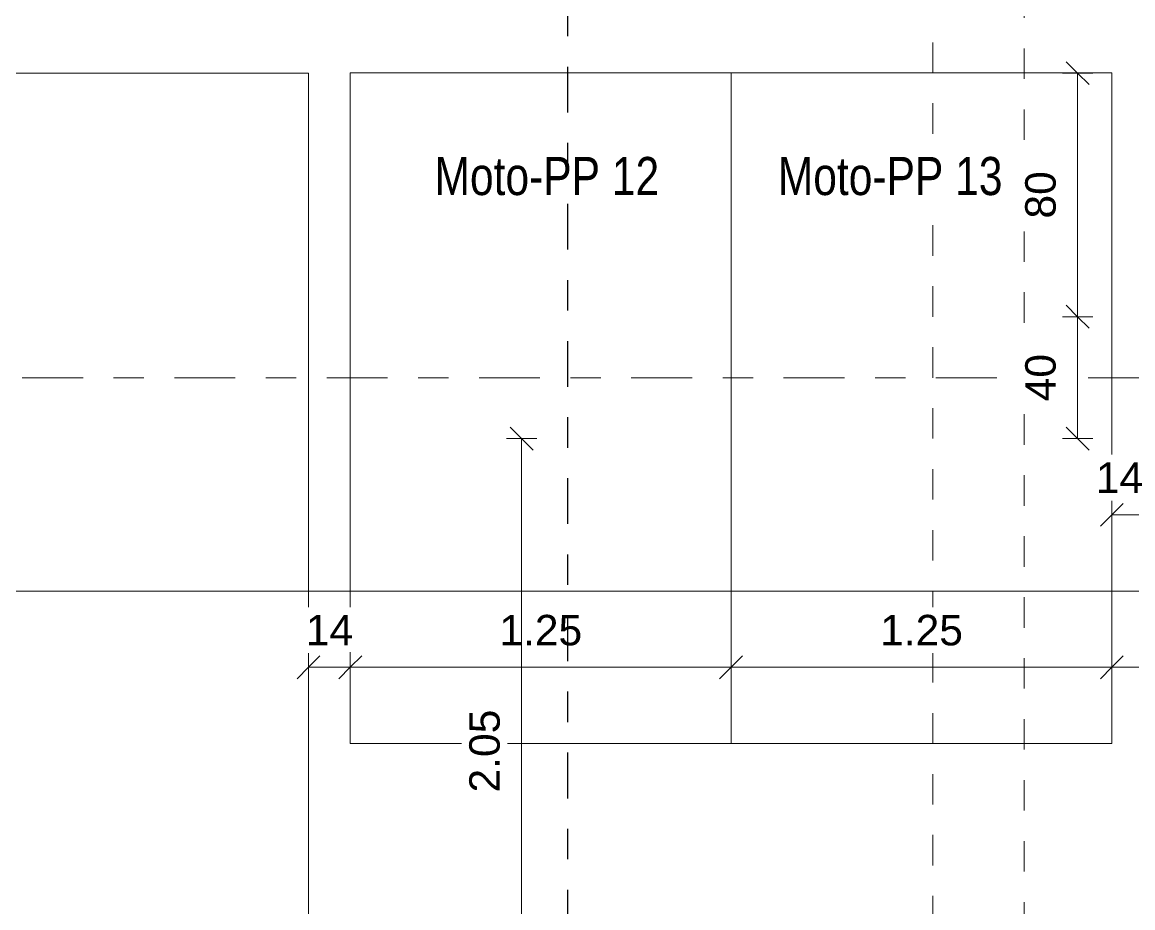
# Model space of a CAD drawing. Header units: metres. Extents: x -35.6 to 33, y -21.5 to 5.9.
# Drawn here: x -18.988 to -15.342, y -15.172 to -12.267 of the extents above; entities that cross this region are included whole.
import ezdxf

# ---------------------------------------------------------------- set-up
doc = ezdxf.new("R2010")
doc.units = ezdxf.units.M
for name, pattern in [('_Rasterlinie_', [0.375, 0.2, -0.05, 0.075, -0.05]), ('_Schnittlinie_', [0.3, 0.15, -0.05, 0.05, -0.05]), ('_Verdeckte Linien_', [0.15, 0.1, -0.05]), ('Strichpunkt - Weit', [0.5, 0.2, -0.15, 0, -0.15])]:
    doc.linetypes.add(name, pattern=pattern)
for name, color, linetype, lineweight in [('A-____-____-DIMS', 7, 'Continuous', 5), ('A-____-____-DIMS-50', 7, 'Continuous', 5), ('A-DETL-____-HDLN', 7, '_Verdeckte Linien_', 9), ('C-PRKG-____-IDEN', 7, 'Continuous', 5), ('C-PRKG-____-OTLN', 7, 'Continuous', 9), ('S-GRID-____-OTLN', 7, 'Continuous', 5)]:
    doc.layers.add(name, color=color, linetype=linetype, lineweight=lineweight)
doc.layers.add('G-____-____-SYMB', color=7, linetype='Strichpunkt - Weit', lineweight=5, true_color=0x008080)
doc.styles.add('Arial', font='arial.ttf', dxfattribs={"height": 0.1})
doc.styles.add('Arial_2', font='arial.ttf', dxfattribs={"width": 0.8, "height": 0.125})
doc.dimstyles.new('SUB_Rohbau_fein', dxfattribs={"dimscale": 0.3048, "dimtxt": 0.102026, "dimasz": 0.246063, "dimexe": 0.164042, "dimexo": 0.0625, "dimgap": 0.123031, "dimtad": 1, "dimdec": 1, "dimlfac": 100, "dimrnd": 0.5, "dimdsep": 46, "dimtxsty": 'Arial', "dimblk1": 'OBLIQUE', "dimblk2": 'OBLIQUE', "dimsah": 1, "dimcen": 0.09, "dimazin": 0, "dimtfac": 1, "dimtdec": 4, "dimtix": 1, "dimtmove": 0, "dimatfit": 3, "dimfxl": 0.164042, "dimfxlon": 1, "dimtvp": 1, "dimtfill": 1, "dimtolj": 1, "dimtzin": 0, "dimarcsym": 2})
doc.dimstyles.new('SUB_Rohbau_fein_1', dxfattribs={"dimscale": 0.3048, "dimtxt": 0.102026, "dimasz": 0.246063, "dimexe": 0.164042, "dimexo": 0.0625, "dimgap": 0.123031, "dimtad": 1, "dimrnd": 0.005, "dimzin": 0, "dimdsep": 46, "dimtxsty": 'Arial', "dimblk1": 'OBLIQUE', "dimblk2": 'OBLIQUE', "dimsah": 1, "dimcen": 0.09, "dimazin": 0, "dimtfac": 1, "dimtdec": 4, "dimtix": 1, "dimtmove": 0, "dimatfit": 3, "dimfxl": 0.164042, "dimfxlon": 1, "dimtvp": 1, "dimtfill": 1, "dimtolj": 1, "dimtzin": 0, "dimarcsym": 2})
doc.dimstyles.new('SUB_Rohbau_fein_3', dxfattribs={"dimscale": 0.3048, "dimtxt": 0.102026, "dimasz": 0.246063, "dimexe": 0.164042, "dimexo": 0.0625, "dimgap": 0.123031, "dimtad": 1, "dimdec": 1, "dimlfac": 100, "dimrnd": 0.5, "dimdsep": 46, "dimtxsty": 'Arial', "dimblk1": 'OBLIQUE', "dimblk2": 'OBLIQUE', "dimsah": 1, "dimcen": 0.09, "dimazin": 0, "dimtfac": 1, "dimtdec": 4, "dimtix": 1, "dimtmove": 2, "dimatfit": 3, "dimfxl": 0.164042, "dimfxlon": 1, "dimtvp": 1, "dimtfill": 1, "dimtolj": 1, "dimtzin": 0, "dimarcsym": 2})

# ---------------------------------------------------------------- blocks, each defined once
blk = doc.blocks.new('PP_Parkplatz - 2650 x 5000-V1--01_UG_OK_FFB_AF_ru')
at = {"layer": 'C-PRKG-____-OTLN', "color": 253, "true_color": 0x999999}
for p, q in [((-23.998, -12.4344), (-26.648, -12.4344)), ((-26.648, -12.4344), (-23.998, -12.4344)), ((-26.648, -12.4345), (-26.648, -12.4344)), ((-26.648, -17.4334), (-26.648, -12.4345)), ((-23.998, -12.4345), (-26.648, -12.4345)), ((-26.648, -12.4345), (-26.648, -17.4334)), ((-26.648, -17.4334), (-26.648, -12.4345)), ((-23.998, -12.4345), (-23.998, -12.4344)), ((-23.998, -17.4334), (-23.998, -12.4345)), ((-23.998, -17.4334), (-23.998, -12.4345)), ((-23.998, -12.4345), (-23.998, -17.4334)), ((-26.648, -17.4334), (-26.648, -17.4334)), ((-23.998, -17.4334), (-23.998, -17.4334))]:
    blk.add_line(p, q, dxfattribs=at)
blk = doc.blocks.new('PP_Parkplatz - 1250 x 2200 Moto-8868791--01_UG_OK_FFB_AF_ru')
at = {"layer": 'C-PRKG-____-OTLN', "color": 253, "true_color": 0x999999}
for p, q in [((-17.9105, -12.4335), (-16.6605, -12.4335)), ((-17.9105, -12.4335), (-16.6605, -12.4335)), ((-17.9105, -12.4335), (-17.9105, -12.4336)), ((-17.9105, -14.6331), (-17.9105, -12.4336)), ((-16.6605, -12.4336), (-17.9105, -12.4336)), ((-17.9105, -12.4336), (-17.9105, -14.6331)), ((-17.9105, -14.6331), (-17.9105, -12.4336)), ((-16.6605, -12.4335), (-16.6605, -12.4336)), ((-16.6605, -14.6331), (-16.6605, -12.4336)), ((-16.6605, -14.6331), (-16.6605, -12.4336)), ((-16.6605, -12.4336), (-16.6605, -14.6331)), ((-17.9105, -14.6331), (-16.6605, -14.6331)), ((-17.9105, -14.6331), (-16.6605, -14.6331)), ((-16.6605, -14.6331), (-17.9105, -14.6331)), ((-17.9105, -14.6331), (-17.9105, -14.6331)), ((-16.6605, -14.6331), (-16.6605, -14.6331))]:
    blk.add_line(p, q, dxfattribs=at)
blk = doc.blocks.new('DIMBLOCK130--01_UG_OK_FFB_AF_ru')
at = {"layer": 'A-____-____-DIMS-50'}
for p, q in [((-23.473, -14.1334), (-23.473, -14.0834)), ((-23.473, -14.1334), (-23.4355, -14.0959)), ((-15.273, -14.1334), (-15.273, -14.0834)), ((-15.273, -14.1334), (-15.2355, -14.0959)), ((-23.473, -14.1334), (-23.5105, -14.1709)), ((-23.473, -14.1334), (-15.273, -14.1334)), ((-23.473, -14.1334), (-23.473, -14.1834)), ((-15.273, -14.1334), (-15.3105, -14.1709)), ((-15.273, -14.1334), (-15.273, -14.1834))]:
    blk.add_line(p, q, dxfattribs=at)
at = {"layer": 'A-____-____-DIMS-50', "color": 0, "insert": (-19.5087, -13.9614), "char_height": 0.1, "width": 0.325653, "attachment_point": 1, "line_spacing_factor": 0.941778, "style": 'Arial', "bg_fill": 3, "box_fill_scale": 1.25, "bg_fill_color": 256, "bg_fill_true_color": 13158600, "bg_fill_transparency": 0}
blk.add_mtext('8.20', dxfattribs=at)
blk = doc.blocks.new('_Oblique')
at = {"color": 0, "linetype": 'ByBlock', "lineweight": -2}
blk.add_line((-0.5, -0.5), (0.5, 0.5), dxfattribs=at)
blk = doc.blocks.new('DIMBLOCK149--01_UG_OK_FFB_AF_ru')
at = {"layer": 'A-____-____-DIMS-50'}
for p, q in [((-15.523, -13.2334), (-15.5605, -13.1959)), ((-15.523, -13.2334), (-15.573, -13.2334)), ((-15.523, -13.6334), (-15.523, -13.2334)), ((-15.523, -13.2334), (-15.4855, -13.2709)), ((-15.523, -13.2334), (-15.473, -13.2334)), ((-15.523, -13.6334), (-15.5605, -13.5959)), ((-15.523, -13.6334), (-15.573, -13.6334)), ((-15.523, -13.6334), (-15.4855, -13.6709)), ((-15.523, -13.6334), (-15.473, -13.6334))]:
    blk.add_line(p, q, dxfattribs=at)
at = {"layer": 'A-____-____-DIMS-50', "color": 0, "insert": (-15.695, -13.511), "char_height": 0.1, "width": 0.186088, "attachment_point": 1, "rotation": 90, "line_spacing_factor": 0.941778, "style": 'Arial', "bg_fill": 3, "box_fill_scale": 1.25, "bg_fill_color": 256, "bg_fill_true_color": 13158600, "bg_fill_transparency": 0}
blk.add_mtext('40', dxfattribs=at)
blk = doc.blocks.new('DIMBLOCK150--01_UG_OK_FFB_AF_ru')
at = {"layer": 'A-____-____-DIMS-50'}
for p, q in [((-15.523, -12.4345), (-15.5605, -12.397)), ((-15.523, -12.4345), (-15.573, -12.4345)), ((-15.523, -13.2334), (-15.523, -12.4345)), ((-15.523, -12.4345), (-15.4855, -12.472)), ((-15.523, -12.4345), (-15.473, -12.4345)), ((-15.523, -13.2334), (-15.5605, -13.1959)), ((-15.523, -13.2334), (-15.573, -13.2334)), ((-15.523, -13.2334), (-15.4855, -13.2709)), ((-15.523, -13.2334), (-15.473, -13.2334))]:
    blk.add_line(p, q, dxfattribs=at)
at = {"layer": 'A-____-____-DIMS-50', "color": 0, "insert": (-15.695, -12.9115), "char_height": 0.1, "width": 0.186088, "attachment_point": 1, "rotation": 90, "line_spacing_factor": 0.941778, "style": 'Arial', "bg_fill": 3, "box_fill_scale": 1.25, "bg_fill_color": 256, "bg_fill_true_color": 13158600, "bg_fill_transparency": 0}
blk.add_mtext('80', dxfattribs=at)
blk = doc.blocks.new('DIMBLOCK223--01_UG_OK_FFB_AF_ru')
at = {"layer": 'A-____-____-DIMS-50'}
for p, q in [((-18.048, -14.3834), (-18.048, -14.3334)), ((-18.048, -14.3834), (-18.0105, -14.3459)), ((-17.9105, -14.3834), (-17.9105, -14.3334)), ((-17.9105, -14.3834), (-17.873, -14.3459)), ((-18.048, -14.3834), (-18.0855, -14.4209)), ((-18.048, -14.3834), (-17.9105, -14.3834)), ((-18.048, -14.3834), (-18.048, -14.4334)), ((-17.9105, -14.3834), (-17.948, -14.4209)), ((-17.9105, -14.3834), (-17.9105, -14.4334))]:
    blk.add_line(p, q, dxfattribs=at)
at = {"layer": 'A-____-____-DIMS-50', "color": 0, "insert": (-18.0568, -14.2114), "char_height": 0.1, "width": 0.186088, "attachment_point": 1, "line_spacing_factor": 0.941778, "style": 'Arial', "bg_fill": 3, "box_fill_scale": 1.25, "bg_fill_color": 256, "bg_fill_true_color": 13158600, "bg_fill_transparency": 0}
blk.add_mtext('14', dxfattribs=at)
blk = doc.blocks.new('DIMBLOCK224--01_UG_OK_FFB_AF_ru')
at = {"layer": 'A-____-____-DIMS-50'}
for p, q in [((-17.9105, -14.3834), (-17.9105, -14.3334)), ((-17.9105, -14.3834), (-17.873, -14.3459)), ((-16.6605, -14.3834), (-16.6605, -14.3334)), ((-16.6605, -14.3834), (-16.623, -14.3459)), ((-17.9105, -14.3834), (-17.948, -14.4209)), ((-17.9105, -14.3834), (-16.6605, -14.3834)), ((-17.9105, -14.3834), (-17.9105, -14.4334)), ((-16.6605, -14.3834), (-16.698, -14.4209)), ((-16.6605, -14.3834), (-16.6605, -14.4334))]:
    blk.add_line(p, q, dxfattribs=at)
at = {"layer": 'A-____-____-DIMS-50', "color": 0, "insert": (-17.4212, -14.2114), "char_height": 0.1, "width": 0.325653, "attachment_point": 1, "line_spacing_factor": 0.941778, "style": 'Arial', "bg_fill": 3, "box_fill_scale": 1.25, "bg_fill_color": 256, "bg_fill_true_color": 13158600, "bg_fill_transparency": 0}
blk.add_mtext('1.25', dxfattribs=at)
blk = doc.blocks.new('DIMBLOCK225--01_UG_OK_FFB_AF_ru')
at = {"layer": 'A-____-____-DIMS-50'}
for p, q in [((-16.6605, -14.3834), (-16.6605, -14.3334)), ((-16.6605, -14.3834), (-16.623, -14.3459)), ((-15.4105, -14.3834), (-15.4105, -14.3334)), ((-15.4105, -14.3834), (-15.373, -14.3459)), ((-16.6605, -14.3834), (-16.698, -14.4209)), ((-16.6605, -14.3834), (-15.4105, -14.3834)), ((-16.6605, -14.3834), (-16.6605, -14.4334)), ((-15.4105, -14.3834), (-15.448, -14.4209)), ((-15.4105, -14.3834), (-15.4105, -14.4334))]:
    blk.add_line(p, q, dxfattribs=at)
at = {"layer": 'A-____-____-DIMS-50', "color": 0, "insert": (-16.1712, -14.2114), "char_height": 0.1, "width": 0.325653, "attachment_point": 1, "line_spacing_factor": 0.941778, "style": 'Arial', "bg_fill": 3, "box_fill_scale": 1.25, "bg_fill_color": 256, "bg_fill_true_color": 13158600, "bg_fill_transparency": 0}
blk.add_mtext('1.25', dxfattribs=at)
blk = doc.blocks.new('DIMBLOCK226--01_UG_OK_FFB_AF_ru')
at = {"layer": 'A-____-____-DIMS-50'}
for p, q in [((-15.4105, -14.3834), (-15.4105, -14.3334)), ((-15.4105, -14.3834), (-15.373, -14.3459)), ((-14.748, -14.3834), (-14.748, -14.3334)), ((-14.748, -14.3834), (-14.7105, -14.3459)), ((-15.4105, -14.3834), (-15.448, -14.4209)), ((-15.4105, -14.3834), (-14.748, -14.3834)), ((-15.4105, -14.3834), (-15.4105, -14.4334)), ((-14.748, -14.3834), (-14.7855, -14.4209)), ((-14.748, -14.3834), (-14.748, -14.4334))]:
    blk.add_line(p, q, dxfattribs=at)
at = {"layer": 'A-____-____-DIMS-50', "color": 0, "insert": (-15.1828, -14.2114), "char_height": 0.1, "width": 0.248525, "attachment_point": 1, "line_spacing_factor": 0.941778, "style": 'Arial', "bg_fill": 3, "box_fill_scale": 1.25, "bg_fill_color": 256, "bg_fill_true_color": 13158600, "bg_fill_transparency": 0}
blk.add_mtext('66\\A2\\H0.5x;\\S5^  ;\\H2x;', dxfattribs=at)
blk = doc.blocks.new('DIMBLOCK231--01_UG_OK_FFB_AF_ru')
at = {"layer": 'A-____-____-DIMS-50'}
for p, q in [((-17.348, -13.6334), (-17.3855, -13.5959)), ((-17.348, -13.6334), (-17.398, -13.6334)), ((-17.348, -13.6334), (-17.348, -15.6834)), ((-17.348, -13.6334), (-17.3105, -13.6709)), ((-17.348, -13.6334), (-17.298, -13.6334)), ((-17.348, -15.6834), (-17.3855, -15.6459)), ((-17.348, -15.6834), (-17.398, -15.6834)), ((-17.348, -15.6834), (-17.3105, -15.7209)), ((-17.348, -15.6834), (-17.298, -15.6834))]:
    blk.add_line(p, q, dxfattribs=at)
at = {"layer": 'A-____-____-DIMS-50', "color": 0, "insert": (-17.52, -14.7941), "char_height": 0.1, "width": 0.325653, "attachment_point": 1, "rotation": 90, "line_spacing_factor": 0.941778, "style": 'Arial', "bg_fill": 3, "box_fill_scale": 1.25, "bg_fill_color": 256, "bg_fill_true_color": 13158600, "bg_fill_transparency": 0}
blk.add_mtext('2.05', dxfattribs=at)
blk = doc.blocks.new('DIMBLOCK382--01_UG_OK_FFB_AF_ru')
at = {"layer": 'A-____-____-DIMS-50'}
for p, q in [((-15.4105, -13.8834), (-15.4105, -13.8334)), ((-15.4105, -13.8834), (-15.373, -13.8459)), ((-15.273, -13.8834), (-15.273, -13.8334)), ((-15.273, -13.8834), (-15.2355, -13.8459)), ((-15.4105, -13.8834), (-15.448, -13.9209)), ((-15.4105, -13.8834), (-15.273, -13.8834)), ((-15.4105, -13.8834), (-15.4105, -13.9334)), ((-15.273, -13.8834), (-15.3105, -13.9209)), ((-15.273, -13.8834), (-15.273, -13.9334))]:
    blk.add_line(p, q, dxfattribs=at)
at = {"layer": 'A-____-____-DIMS-50', "color": 0, "insert": (-15.463, -13.7114), "char_height": 0.1, "width": 0.186088, "attachment_point": 1, "line_spacing_factor": 0.941778, "style": 'Arial', "bg_fill": 3, "box_fill_scale": 1.25, "bg_fill_color": 256, "bg_fill_true_color": 13158600, "bg_fill_transparency": 0}
blk.add_mtext('14', dxfattribs=at)

msp = doc.modelspace()

# ---------------------------------------------------------------- linework, layer by layer
at = {"layer": 'A-DETL-____-HDLN'}
for p, q in [((-15.998, -17.4334), (-15.998, -2.3534)), ((-15.698, -2.3534), (-15.698, -17.4334))]:
    msp.add_line(p, q, dxfattribs=at)
at = {"layer": 'S-GRID-____-OTLN', "color": 8, "linetype": '_Rasterlinie_', "true_color": 0x808080}
msp.add_line((-34.988, -13.4334), (21.8196, -13.4334), dxfattribs=at)

# ---------------------------------------------------------------- block references
at = {"layer": 'C-PRKG-____-OTLN', "color": 253, "true_color": 0x999999}
for name, p in [('PP_Parkplatz - 2650 x 5000-V1--01_UG_OK_FFB_AF_ru', (5.95, 0)), ('PP_Parkplatz - 1250 x 2200 Moto-8868791--01_UG_OK_FFB_AF_ru', (0, 0)), ('PP_Parkplatz - 1250 x 2200 Moto-8868791--01_UG_OK_FFB_AF_ru', (1.25, 0))]:
    msp.add_blockref(name, p, dxfattribs=at)

# ---------------------------------------------------------------- next in the draw order: texts
at = {"layer": 'C-PRKG-____-IDEN', "char_height": 0.125, "width": 0.88827, "attachment_point": 1, "style": 'Arial_2', "bg_fill": 3, "box_fill_scale": 1.25, "bg_fill_color": 256, "bg_fill_true_color": 13158600, "bg_fill_transparency": 0}
for s, insert in [('Moto-PP 12', (-17.6341, -12.7094)), ('Moto-PP 13', (-16.5071, -12.7094))]:
    msp.add_mtext(s, dxfattribs=dict(at, insert=insert))

# ---------------------------------------------------------------- next in the draw order: dimensions: what is measured, and where the dimension line sits
at = {"layer": 'A-____-____-DIMS'}
dim = msp.add_linear_dim(base=(-15.523, -13.2334), p1=(-15.473, -13.6334), p2=(-15.473, -13.2334), angle=90, dimstyle='SUB_Rohbau_fein', override={"dimpost": '<>', "dimfxl": 0.4}, dxfattribs=at)
dim.commit()
dim.dimension.update_dxf_attribs({"geometry": 'DIMBLOCK149--01_UG_OK_FFB_AF_ru', "text_midpoint": (-15.6116, -13.4334)})
dim = msp.add_linear_dim(base=(-15.273, -14.1334), p1=(-23.473, -14.0834), p2=(-15.273, -14.0834), dimstyle='SUB_Rohbau_fein_1', override={"dimpost": '<>', "dimfxl": 8.2}, dxfattribs=at)
dim.commit()
dim.dimension.update_dxf_attribs({"geometry": 'DIMBLOCK130--01_UG_OK_FFB_AF_ru', "text_midpoint": (-19.373, -14.0449)})

# ---------------------------------------------------------------- next in the draw order: dimensions: what is measured, and where the dimension line sits
dim = msp.add_linear_dim(base=(-15.523, -12.4345), p1=(-15.473, -13.2334), p2=(-15.473, -12.4345), angle=90, dimstyle='SUB_Rohbau_fein', override={"dimpost": '<>', "dimfxl": 0.798991}, dxfattribs=at)
dim.commit()
dim.dimension.update_dxf_attribs({"geometry": 'DIMBLOCK150--01_UG_OK_FFB_AF_ru', "text_midpoint": (-15.6116, -12.8339)})
dim = msp.add_linear_dim(base=(-15.2730140687, -13.8834424383), p1=(-15.4105140687, -13.8334424383), p2=(-15.2730140687, -13.8334424383), dimstyle='SUB_Rohbau_fein_3', override={"dimpost": '<>', "dimfxl": 0.1375}, dxfattribs=at)
dim.commit()
dim.dimension.update_dxf_attribs({"geometry": 'DIMBLOCK382--01_UG_OK_FFB_AF_ru', "text_midpoint": (-15.3699421334, -13.7780772376), "dimtype": 160})
dim = msp.add_linear_dim(base=(-17.9105140687, -14.3834424329), p1=(-18.0480140687, -14.3334424329), p2=(-17.9105140687, -14.3334424329), dimstyle='SUB_Rohbau_fein', override={"dimpost": '<>', "dimfxl": 0.1375}, dxfattribs=at)
dim.commit()
dim.dimension.update_dxf_attribs({"geometry": 'DIMBLOCK223--01_UG_OK_FFB_AF_ru', "text_midpoint": (-17.9792640687, -14.2957377942)})

# ---------------------------------------------------------------- next in the draw order: dimensions: what is measured, and where the dimension line sits
dim = msp.add_linear_dim(base=(-16.6605, -14.3834), p1=(-17.9105, -14.3334), p2=(-16.6605, -14.3334), dimstyle='SUB_Rohbau_fein_1', override={"dimpost": '<>', "dimfxl": 1.25}, dxfattribs=at)
dim.commit()
dim.dimension.update_dxf_attribs({"geometry": 'DIMBLOCK224--01_UG_OK_FFB_AF_ru', "text_midpoint": (-17.2855, -14.2949)})

# ---------------------------------------------------------------- next in the draw order: linework, layer by layer
at = {"layer": 'G-____-____-SYMB', "color": 1, "linetype": '_Schnittlinie_', "lineweight": 30, "true_color": 0xff0000}
msp.add_line((-17.1965, -20.6632), (-17.1965, 5.801), dxfattribs=at)

# ---------------------------------------------------------------- next in the draw order: dimensions: what is measured, and where the dimension line sits
at = {"layer": 'A-____-____-DIMS'}
dim = msp.add_linear_dim(base=(-17.348, -15.6834), p1=(-17.298, -13.6334), p2=(-17.298, -15.6834), angle=90, dimstyle='SUB_Rohbau_fein_1', override={"dimpost": '<>', "dimfxl": 2.05}, dxfattribs=at)
dim.commit()
dim.dimension.update_dxf_attribs({"geometry": 'DIMBLOCK231--01_UG_OK_FFB_AF_ru', "text_midpoint": (-17.4366, -14.6584)})
dim = msp.add_linear_dim(base=(-15.4105, -14.3834), p1=(-16.6605, -14.3334), p2=(-15.4105, -14.3334), dimstyle='SUB_Rohbau_fein_1', override={"dimpost": '<>', "dimfxl": 1.25}, dxfattribs=at)
dim.commit()
dim.dimension.update_dxf_attribs({"geometry": 'DIMBLOCK225--01_UG_OK_FFB_AF_ru', "text_midpoint": (-16.0355, -14.2949)})

# ---------------------------------------------------------------- next in the draw order: dimensions: what is measured, and where the dimension line sits
dim = msp.add_linear_dim(base=(-14.748, -14.3834), p1=(-15.4105, -14.3334), p2=(-14.748, -14.3334), text='\\A1;66\\Q;{\\A1;{\\H0.5x;\\S5^ ;}}', dimstyle='SUB_Rohbau_fein', override={"dimpost": '<>', "dimfxl": 0.6625}, dxfattribs=at)
dim.commit()
dim.dimension.update_dxf_attribs({"geometry": 'DIMBLOCK226--01_UG_OK_FFB_AF_ru', "text_midpoint": (-15.0793, -14.2949)})

doc.saveas('drawing.dxf')
